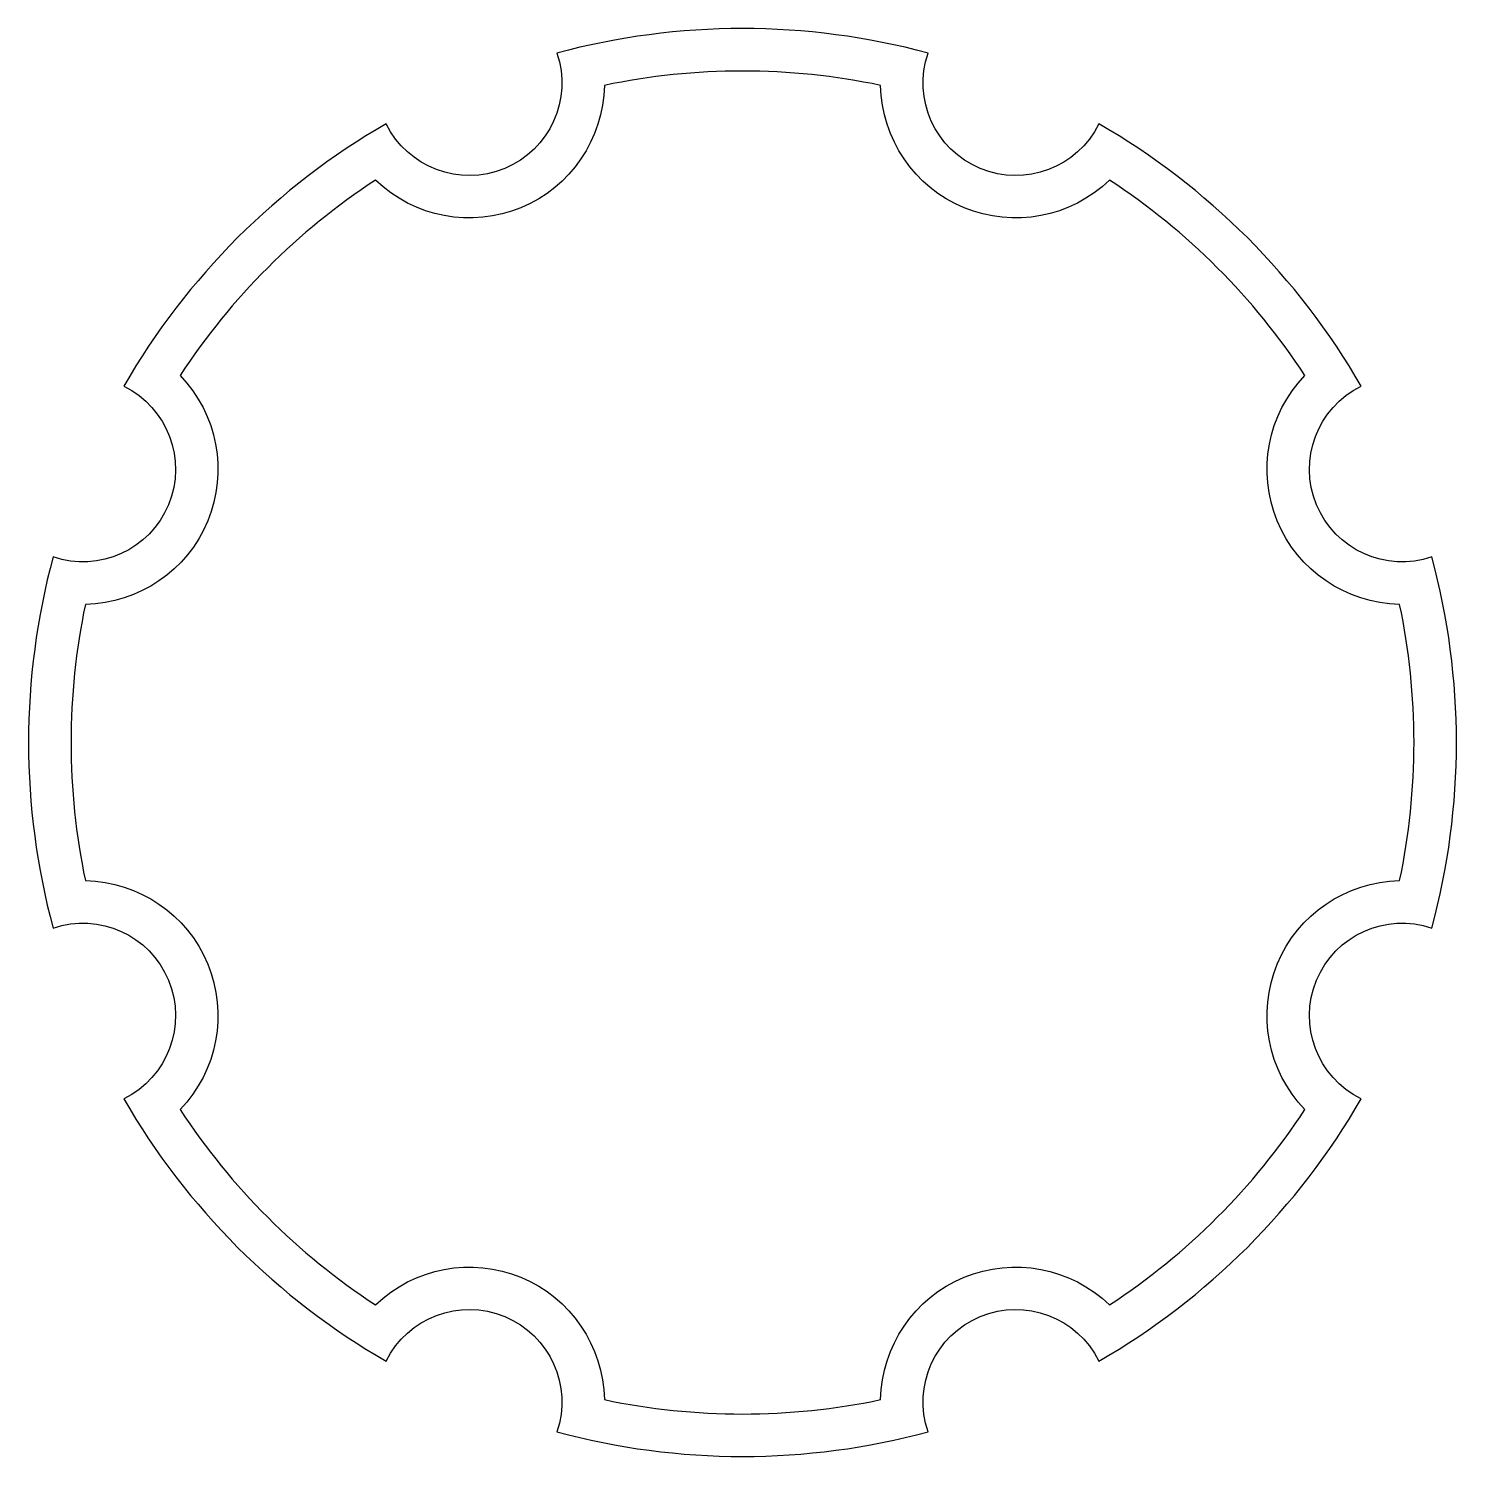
# Model space of a CAD drawing. Extents: x 158.7 to 195.7, y 200.7 to 237.7.
import ezdxf

# ---------------------------------------------------------------- set-up
doc = ezdxf.new("R2010")
doc.units = 0
doc.layers.add('ANA', color=220, linetype='CONTINUOUS')

msp = doc.modelspace()

# ---------------------------------------------------------------- linework, layer by layer
at = {"layer": 'ANA', "color": 7}
for points in [[(167.959, 203.156, -0.937109), (172.384, 201.323, 0.132201), (181.999, 201.323, -0.937109), (186.425, 203.156, 0.132201), (193.223, 209.954, -0.937109), (195.056, 214.38, 0.132201), (195.056, 223.995, -0.937109), (193.223, 228.42, 0.132201), (186.425, 235.219, -0.937109), (181.999, 237.052, 0.132201), (172.384, 237.052, -0.937109), (167.959, 235.219, 0.132201), (161.16, 228.42, -0.937109), (159.327, 223.995, 0.132201), (159.327, 214.38, -0.937109), (161.16, 209.954, 0.132201)], [(167.683, 204.615, -0.655015), (173.612, 202.159, 0.103993), (180.772, 202.159, -0.655015), (186.701, 204.615, 0.103993), (191.764, 209.678, -0.655015), (194.22, 215.607, 0.103993), (194.22, 222.767, -0.655015), (191.764, 228.696, 0.103993), (186.701, 233.759, -0.655015), (180.772, 236.215, 0.103993), (173.612, 236.215, -0.655015), (167.683, 233.759, 0.103993), (162.62, 228.696, -0.655015), (160.164, 222.767, 0.103993), (160.164, 215.607, -0.655015), (162.62, 209.678, 0.103993)]]:
    msp.add_lwpolyline(points, format="xyb", close=True, dxfattribs=at)

doc.saveas('drawing.dxf')
